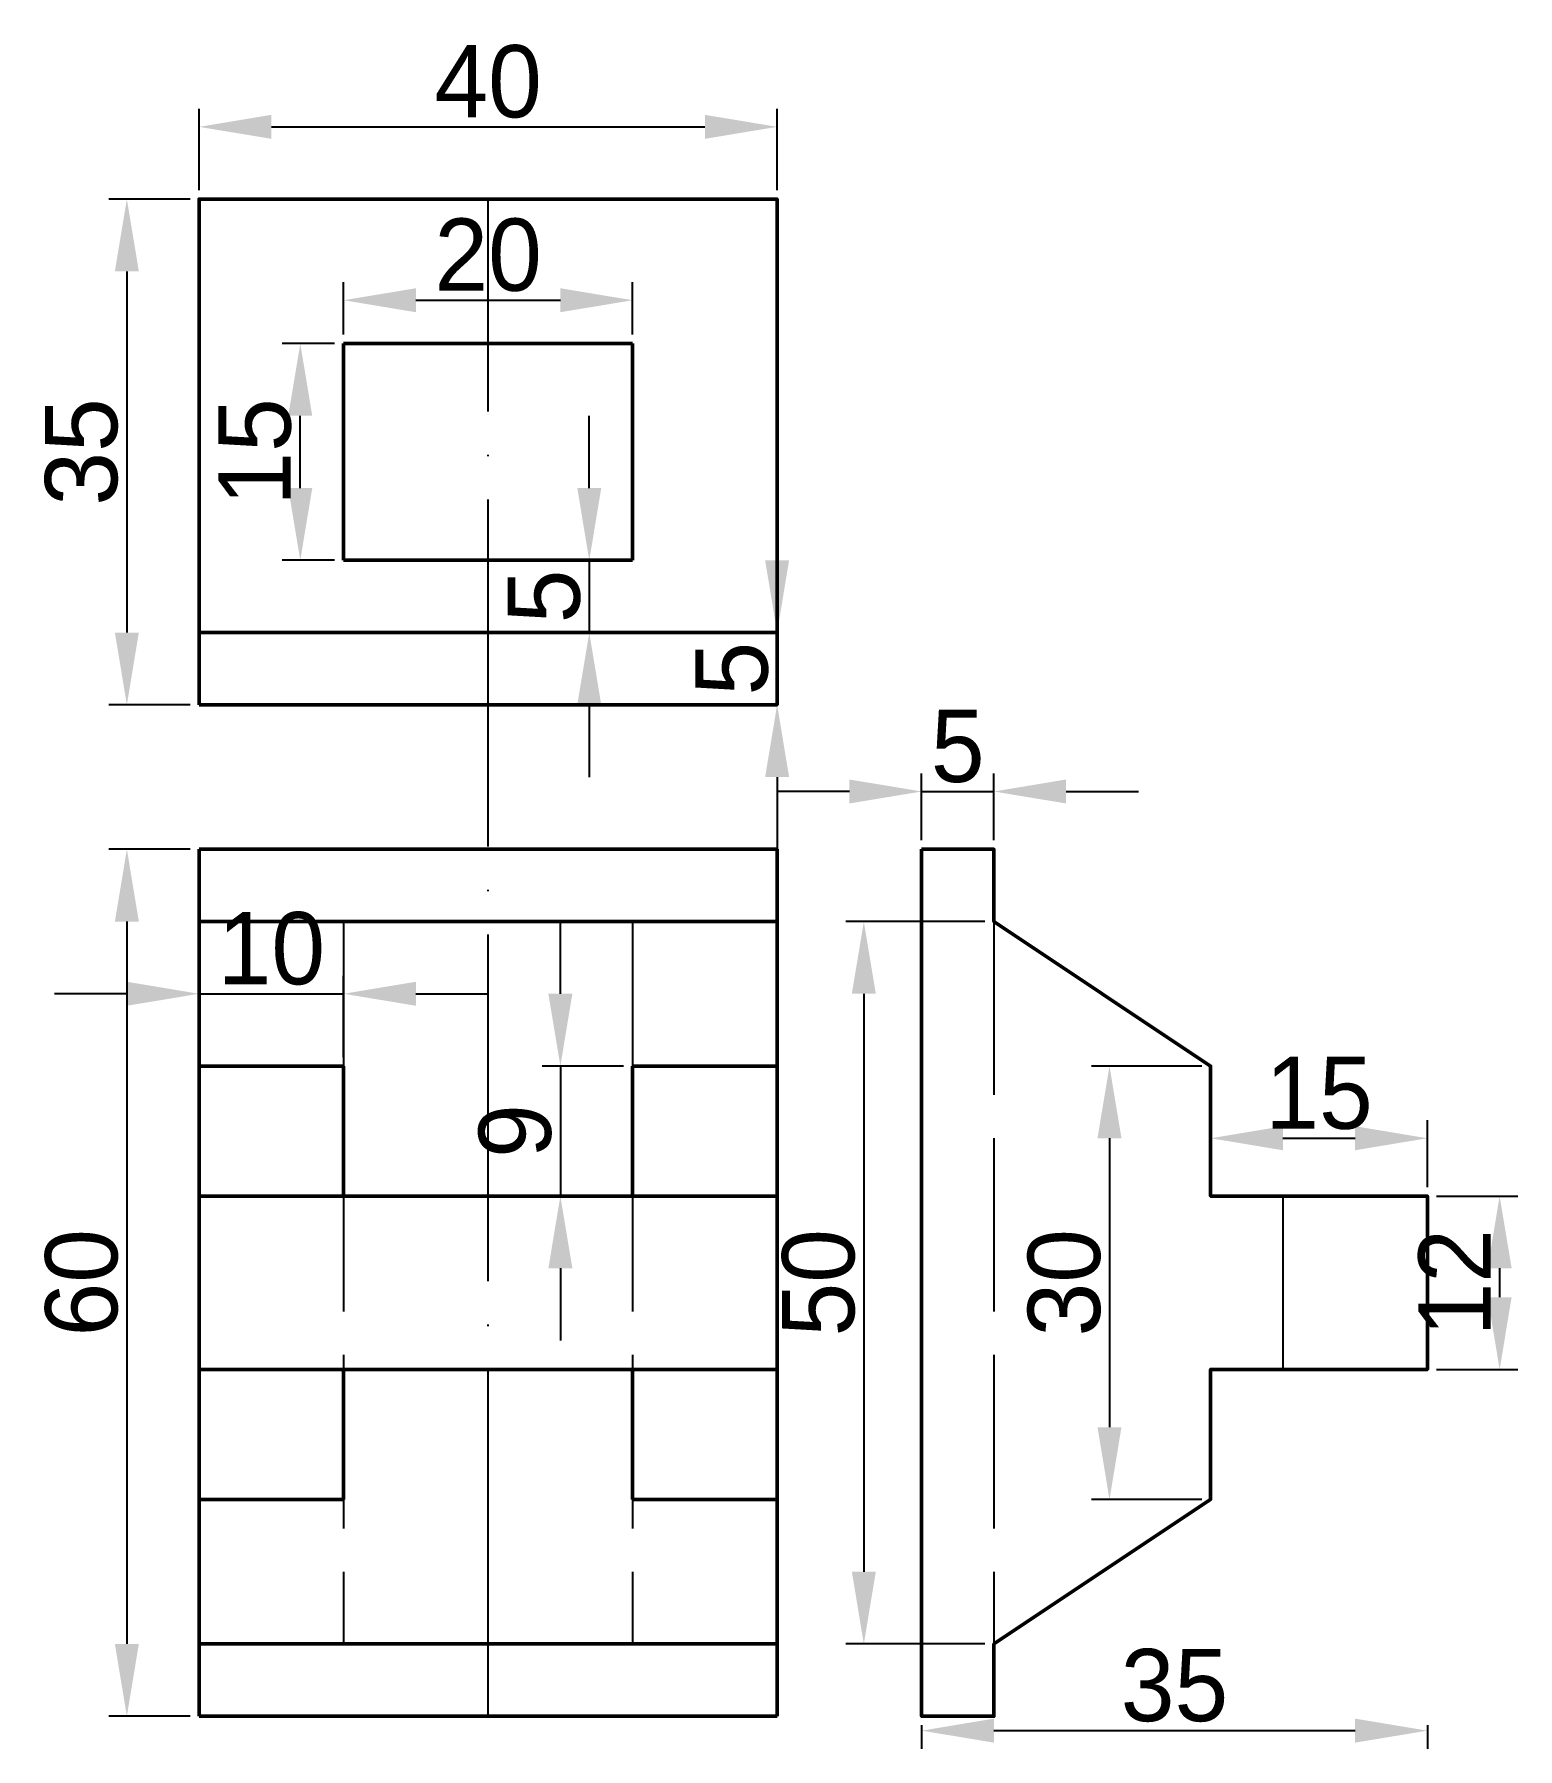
# Model space of a CAD drawing. Header units: millimetres. Extents: x -11 to 91, y -72 to 46.
import ezdxf

# ---------------------------------------------------------------- set-up
doc = ezdxf.new("R2010")
doc.units = ezdxf.units.MM
doc.linetypes.add('ACAD_ISO02W100', pattern=[15, 12, -3])
doc.linetypes.add('ACAD_ISO04W100', pattern=[30, 24, -3, 0, -3])
for name, color, linetype, lineweight in [('Основная сплошная', 7, 'Continuous', 50), ('Размерные линии', 3, 'Continuous', 25), ('Штриховая линия', 5, 'ACAD_ISO02W100', 25), ('Штрихпунктирная линия', 6, 'ACAD_ISO04W100', 25)]:
    doc.layers.add(name, color=color, linetype=linetype, lineweight=lineweight)
doc.dimstyles.new('Copy of ISO-25', dxfattribs={"dimtxt": 5, "dimasz": 5, "dimexe": 1.25, "dimexo": 0.625, "dimtad": 1, "dimtoh": 1, "dimtxsty": 'Standard', "dimcen": 2.5, "dimadec": 0, "dimazin": 0, "dimtfac": 1, "dimtmove": 0, "dimatfit": 3, "dimfxl": 1, "dimarcsym": 0})

# ---------------------------------------------------------------- blocks, each defined once
blk = doc.blocks.new('*D1')
at = {"layer": 'Defpoints', "color": 0, "transparency": 16777216}
for p in [(40, 40), (0, 35), (40, 35)]:
    blk.add_point(p, dxfattribs=at)
at = {"layer": 'Размерные линии', "color": 0, "lineweight": -2, "transparency": 16777216}
for p, q in [((0, 35.62), (0, 41.25)), ((40, 35.62), (40, 41.25)), ((5, 40), (35, 40))]:
    blk.add_line(p, q, dxfattribs=at)
at = {"layer": 'Размерные линии', "color": 0, "transparency": 16777216}
for points in [[(5, 40.83), (5, 39.17), (0, 40)], [(35, 40.83), (35, 39.17), (40, 40)]]:
    blk.add_solid(points, dxfattribs=at)
at = {"layer": 'Размерные линии', "color": 0, "transparency": 16777216, "insert": (20, 43.12), "char_height": 5, "attachment_point": 5}
blk.add_mtext('40', dxfattribs=at)
blk = doc.blocks.new('*D2')
at = {"layer": 'Defpoints', "color": 0, "transparency": 16777216}
for p in [(0, 35), (-5, 0), (0, 0)]:
    blk.add_point(p, dxfattribs=at)
at = {"layer": 'Размерные линии', "color": 0, "lineweight": -2, "transparency": 16777216}
for p, q in [((-0.62, 35), (-6.25, 35)), ((-5, 30), (-5, 5)), ((-0.62, 0), (-6.25, 0))]:
    blk.add_line(p, q, dxfattribs=at)
at = {"layer": 'Размерные линии', "color": 0, "transparency": 16777216}
for points in [[(-5.83, 30), (-4.17, 30), (-5, 35)], [(-5.83, 5), (-4.17, 5), (-5, 0)]]:
    blk.add_solid(points, dxfattribs=at)
at = {"layer": 'Размерные линии', "color": 0, "transparency": 16777216, "insert": (-8.13, 17.5), "char_height": 5, "attachment_point": 5, "rotation": 90}
blk.add_mtext('35', dxfattribs=at)
blk = doc.blocks.new('*D3')
at = {"layer": 'Defpoints', "color": 0, "transparency": 16777216}
for p in [(30, 28), (10, 25), (30, 25)]:
    blk.add_point(p, dxfattribs=at)
at = {"layer": 'Размерные линии', "color": 0, "lineweight": -2, "transparency": 16777216}
for p, q in [((10, 25.62), (10, 29.25)), ((30, 25.62), (30, 29.25)), ((15, 28), (25, 28))]:
    blk.add_line(p, q, dxfattribs=at)
at = {"layer": 'Размерные линии', "color": 0, "transparency": 16777216}
for points in [[(15, 28.83), (15, 27.17), (10, 28)], [(25, 28.83), (25, 27.17), (30, 28)]]:
    blk.add_solid(points, dxfattribs=at)
at = {"layer": 'Размерные линии', "color": 0, "transparency": 16777216, "insert": (20, 31.12), "char_height": 5, "attachment_point": 5}
blk.add_mtext('20', dxfattribs=at)
blk = doc.blocks.new('*D4')
at = {"layer": 'Defpoints', "color": 0, "transparency": 16777216}
for p in [(7, 25), (10, 25), (10, 10)]:
    blk.add_point(p, dxfattribs=at)
at = {"layer": 'Размерные линии', "color": 0, "lineweight": -2, "transparency": 16777216}
for p, q in [((9.38, 25), (5.75, 25)), ((7, 15), (7, 20)), ((9.38, 10), (5.75, 10))]:
    blk.add_line(p, q, dxfattribs=at)
at = {"layer": 'Размерные линии', "color": 0, "transparency": 16777216}
for points in [[(6.17, 20), (7.83, 20), (7, 25)], [(6.17, 15), (7.83, 15), (7, 10)]]:
    blk.add_solid(points, dxfattribs=at)
at = {"layer": 'Размерные линии', "color": 0, "transparency": 16777216, "insert": (3.87, 17.5), "char_height": 5, "attachment_point": 5, "rotation": 90}
blk.add_mtext('15', dxfattribs=at)
blk = doc.blocks.new('*D5')
at = {"layer": 'Defpoints', "color": 0, "transparency": 16777216}
for p in [(0, -10), (-5, -70), (0, -70)]:
    blk.add_point(p, dxfattribs=at)
at = {"layer": 'Размерные линии', "color": 0, "lineweight": -2, "transparency": 16777216}
for p, q in [((-0.62, -10), (-6.25, -10)), ((-5, -15), (-5, -65)), ((-0.62, -70), (-6.25, -70))]:
    blk.add_line(p, q, dxfattribs=at)
at = {"layer": 'Размерные линии', "color": 0, "transparency": 16777216}
for points in [[(-5.83, -15), (-4.17, -15), (-5, -10)], [(-5.83, -65), (-4.17, -65), (-5, -70)]]:
    blk.add_solid(points, dxfattribs=at)
at = {"layer": 'Размерные линии', "color": 0, "transparency": 16777216, "insert": (-8.12, -40), "char_height": 5, "attachment_point": 5, "rotation": 90}
blk.add_mtext('60', dxfattribs=at)
blk = doc.blocks.new('*D6')
at = {"layer": 'Defpoints', "color": 0, "transparency": 16777216}
for p in [(10, -20), (0, -25), (10, -25)]:
    blk.add_point(p, dxfattribs=at)
at = {"layer": 'Размерные линии', "color": 0, "lineweight": -2, "transparency": 16777216}
for p, q in [((0, -24.38), (0, -18.75)), ((10, -24.38), (10, -18.75)), ((-5, -20), (-10, -20)), ((0, -20), (10, -20)), ((15, -20), (20, -20))]:
    blk.add_line(p, q, dxfattribs=at)
at = {"layer": 'Размерные линии', "color": 0, "transparency": 16777216}
for points in [[(-5, -19.17), (-5, -20.83), (0, -20)], [(15, -19.17), (15, -20.83), (10, -20)]]:
    blk.add_solid(points, dxfattribs=at)
at = {"layer": 'Размерные линии', "color": 0, "transparency": 16777216, "insert": (5, -16.88), "char_height": 5, "attachment_point": 5}
blk.add_mtext('10', dxfattribs=at)
blk = doc.blocks.new('*D7')
at = {"layer": 'Defpoints', "color": 0, "transparency": 16777216}
for p in [(30, -25), (25, -34), (30, -34)]:
    blk.add_point(p, dxfattribs=at)
at = {"layer": 'Размерные линии', "color": 0, "lineweight": -2, "transparency": 16777216}
for p, q in [((25, -20), (25, -15)), ((29.37, -25), (23.75, -25)), ((25, -25), (25, -34)), ((29.37, -34), (23.75, -34)), ((25, -39), (25, -44))]:
    blk.add_line(p, q, dxfattribs=at)
at = {"layer": 'Размерные линии', "color": 0, "transparency": 16777216}
for points in [[(24.17, -20), (25.83, -20), (25, -25)], [(24.17, -39), (25.83, -39), (25, -34)]]:
    blk.add_solid(points, dxfattribs=at)
at = {"layer": 'Размерные линии', "color": 0, "transparency": 16777216, "insert": (21.88, -29.5), "char_height": 5, "attachment_point": 5, "rotation": 90}
blk.add_mtext('9', dxfattribs=at)
blk = doc.blocks.new('*D8')
at = {"layer": 'Defpoints', "color": 0, "transparency": 16777216}
for p in [(85, -34), (85, -46), (90, -46)]:
    blk.add_point(p, dxfattribs=at)
at = {"layer": 'Размерные линии', "color": 0, "lineweight": -2, "transparency": 16777216}
for p, q in [((85.62, -34), (91.25, -34)), ((90, -39), (90, -41)), ((85.62, -46), (91.25, -46))]:
    blk.add_line(p, q, dxfattribs=at)
at = {"layer": 'Размерные линии', "color": 0, "transparency": 16777216}
for points in [[(89.17, -39), (90.83, -39), (90, -34)], [(89.17, -41), (90.83, -41), (90, -46)]]:
    blk.add_solid(points, dxfattribs=at)
at = {"layer": 'Размерные линии', "color": 0, "transparency": 16777216, "insert": (86.88, -40), "char_height": 5, "attachment_point": 5, "rotation": 90}
blk.add_mtext('12', dxfattribs=at)
blk = doc.blocks.new('*D9')
at = {"layer": 'Defpoints', "color": 0, "transparency": 16777216}
for p in [(55, -6), (50, -10), (55, -10)]:
    blk.add_point(p, dxfattribs=at)
at = {"layer": 'Размерные линии', "color": 0, "lineweight": -2, "transparency": 16777216}
for p, q in [((50, -9.38), (50, -4.75)), ((55, -9.38), (55, -4.75)), ((45, -6), (40, -6)), ((50, -6), (55, -6)), ((60, -6), (65, -6))]:
    blk.add_line(p, q, dxfattribs=at)
at = {"layer": 'Размерные линии', "color": 0, "transparency": 16777216}
for points in [[(45, -5.17), (45, -6.83), (50, -6)], [(60, -5.17), (60, -6.83), (55, -6)]]:
    blk.add_solid(points, dxfattribs=at)
at = {"layer": 'Размерные линии', "color": 0, "transparency": 16777216, "insert": (52.5, -2.88), "char_height": 5, "attachment_point": 5}
blk.add_mtext('5', dxfattribs=at)
blk = doc.blocks.new('*D10')
at = {"layer": 'Defpoints', "color": 0, "transparency": 16777216}
for p in [(85, -30), (70, -34), (85, -34)]:
    blk.add_point(p, dxfattribs=at)
at = {"layer": 'Размерные линии', "color": 0, "lineweight": -2, "transparency": 16777216}
for p, q in [((70, -33.38), (70, -28.75)), ((85, -33.38), (85, -28.75)), ((75, -30), (80, -30))]:
    blk.add_line(p, q, dxfattribs=at)
at = {"layer": 'Размерные линии', "color": 0, "transparency": 16777216}
for points in [[(75, -29.17), (75, -30.83), (70, -30)], [(80, -29.17), (80, -30.83), (85, -30)]]:
    blk.add_solid(points, dxfattribs=at)
at = {"layer": 'Размерные линии', "color": 0, "transparency": 16777216, "insert": (77.5, -26.88), "char_height": 5, "attachment_point": 5}
blk.add_mtext('15', dxfattribs=at)
blk = doc.blocks.new('*D11')
at = {"layer": 'Defpoints', "color": 0, "transparency": 16777216}
for p in [(70, -25), (63, -55), (70, -55)]:
    blk.add_point(p, dxfattribs=at)
at = {"layer": 'Размерные линии', "color": 0, "lineweight": -2, "transparency": 16777216}
for p, q in [((69.38, -25), (61.75, -25)), ((63, -30), (63, -50)), ((69.38, -55), (61.75, -55))]:
    blk.add_line(p, q, dxfattribs=at)
at = {"layer": 'Размерные линии', "color": 0, "transparency": 16777216}
for points in [[(62.17, -30), (63.83, -30), (63, -25)], [(62.17, -50), (63.83, -50), (63, -55)]]:
    blk.add_solid(points, dxfattribs=at)
at = {"layer": 'Размерные линии', "color": 0, "transparency": 16777216, "insert": (59.88, -40), "char_height": 5, "attachment_point": 5, "rotation": 90}
blk.add_mtext('30', dxfattribs=at)
blk = doc.blocks.new('*D12')
at = {"layer": 'Defpoints', "color": 0, "transparency": 16777216}
for p in [(55, -15), (46, -65), (55, -65)]:
    blk.add_point(p, dxfattribs=at)
at = {"layer": 'Размерные линии', "color": 0, "lineweight": -2, "transparency": 16777216}
for p, q in [((54.38, -15), (44.75, -15)), ((46, -20), (46, -60)), ((54.38, -65), (44.75, -65))]:
    blk.add_line(p, q, dxfattribs=at)
at = {"layer": 'Размерные линии', "color": 0, "transparency": 16777216}
for points in [[(45.17, -20), (46.83, -20), (46, -15)], [(45.17, -60), (46.83, -60), (46, -65)]]:
    blk.add_solid(points, dxfattribs=at)
at = {"layer": 'Размерные линии', "color": 0, "transparency": 16777216, "insert": (42.88, -40), "char_height": 5, "attachment_point": 5, "rotation": 90}
blk.add_mtext('50', dxfattribs=at)
blk = doc.blocks.new('*D13')
at = {"layer": 'Defpoints', "color": 0, "transparency": 16777216}
for p in [(50, -70), (85, -70), (85, -71)]:
    blk.add_point(p, dxfattribs=at)
at = {"layer": 'Размерные линии', "color": 0, "lineweight": -2, "transparency": 16777216}
for p, q in [((50, -70.62), (50, -72.25)), ((55, -71), (80, -71)), ((85, -70.62), (85, -72.25))]:
    blk.add_line(p, q, dxfattribs=at)
at = {"layer": 'Размерные линии', "color": 0, "transparency": 16777216}
for points in [[(55, -70.17), (55, -71.83), (50, -71)], [(80, -70.17), (80, -71.83), (85, -71)]]:
    blk.add_solid(points, dxfattribs=at)
at = {"layer": 'Размерные линии', "color": 0, "transparency": 16777216, "insert": (67.5, -67.88), "char_height": 5, "attachment_point": 5}
blk.add_mtext('35', dxfattribs=at)
blk = doc.blocks.new('*D14')
at = {"layer": 'Defpoints', "color": 0, "transparency": 16777216}
for p in [(40, 5), (40, 0), (40, 0)]:
    blk.add_point(p, dxfattribs=at)
at = {"layer": 'Размерные линии', "color": 0, "lineweight": -2, "transparency": 16777216}
for p, q in [((40, 10), (40, 15)), ((39.38, 5), (38.75, 5)), ((40, 5), (40, 0)), ((39.38, 0), (38.75, 0)), ((40, -5), (40, -10))]:
    blk.add_line(p, q, dxfattribs=at)
at = {"layer": 'Размерные линии', "color": 0, "transparency": 16777216}
for points in [[(39.17, 10), (40.83, 10), (40, 5)], [(39.17, -5), (40.83, -5), (40, 0)]]:
    blk.add_solid(points, dxfattribs=at)
at = {"layer": 'Размерные линии', "color": 0, "transparency": 16777216, "insert": (36.88, 2.5), "char_height": 5, "attachment_point": 5, "rotation": 90}
blk.add_mtext('5', dxfattribs=at)
blk = doc.blocks.new('*D15')
at = {"layer": 'Defpoints', "color": 0, "transparency": 16777216}
for p in [(30, 10), (27, 5), (30, 5)]:
    blk.add_point(p, dxfattribs=at)
at = {"layer": 'Размерные линии', "color": 0, "lineweight": -2, "transparency": 16777216}
for p, q in [((27, 15), (27, 20)), ((29.38, 10), (25.75, 10)), ((27, 10), (27, 5)), ((29.38, 5), (25.75, 5)), ((27, 0), (27, -5))]:
    blk.add_line(p, q, dxfattribs=at)
at = {"layer": 'Размерные линии', "color": 0, "transparency": 16777216}
for points in [[(26.17, 15), (27.83, 15), (27, 10)], [(26.17, 0), (27.83, 0), (27, 5)]]:
    blk.add_solid(points, dxfattribs=at)
at = {"layer": 'Размерные линии', "color": 0, "transparency": 16777216, "insert": (23.88, 7.5), "char_height": 5, "attachment_point": 5, "rotation": 90}
blk.add_mtext('5', dxfattribs=at)

msp = doc.modelspace()

# ---------------------------------------------------------------- linework, layer by layer
at = {"layer": 'Основная сплошная'}
for p, q in [((10, 25), (30, 25)), ((10, 10), (10, 25)), ((30, 25), (30, 10)), ((30, 10), (10, 10)), ((0, 0), (0, 5)), ((0, -10), (40, -10)), ((0, -70), (0, -10)), ((40, -10), (40, -70)), ((0, -15), (40, -15)), ((0, -25), (10, -25)), ((10, -34), (10, -25)), ((30, -34), (30, -25)), ((30, -25), (40, -25)), ((0, -34), (10, -34)), ((10, -34), (30, -34)), ((30, -34), (40, -34)), ((10, -46), (0, -46)), ((10, -46), (10, -55)), ((10, -55), (10, -46)), ((10, -46), (30, -46)), ((30, -55), (30, -46)), ((30, -46), (40, -46)), ((30, -55), (30, -46)), ((30, -46), (40, -46)), ((10, -55), (0, -55)), ((30, -55), (40, -55)), ((30, -55), (40, -55)), ((0, -65), (40, -65)), ((40, -70), (0, -70))]:
    msp.add_line(p, q, dxfattribs=at)
msp.add_lwpolyline([(40, 5), (0, 5), (0, 35), (40, 35), (40, 5), (40, 0), (0, 0)], dxfattribs=at)
msp.add_lwpolyline([(50, -10), (55, -10), (55, -15), (70, -25), (70, -34), (85, -34), (85, -46), (70, -46), (70, -55), (55, -65), (55, -70), (50, -70)], close=True, dxfattribs=at)
at = {"layer": 'Штриховая линия'}
for p, q in [((10, -15), (10, -65)), ((30, -15), (30, -65)), ((55, -15), (55, -65)), ((75, -34), (75, -46))]:
    msp.add_line(p, q, dxfattribs=at)
at = {"layer": 'Штрихпунктирная линия'}
msp.add_line((20, -70), (20, 35), dxfattribs=at)

# ---------------------------------------------------------------- dimensions: what is measured, and where the dimension line sits
at = {"layer": 'Размерные линии'}
for base, p1, p2, picture, middle in [((40, 40), (0, 35), (40, 35), '*D1', (20, 43.125)), ((30, 28), (10, 25), (30, 25), '*D3', (20, 31.125)), ((55, -6), (50, -10), (55, -10), '*D9', (52.5, -2.875)), ((10, -20), (0, -25), (10, -25), '*D6', (5, -16.875)), ((85, -30), (70, -34), (85, -34), '*D10', (77.5, -26.875)), ((85, -71), (50, -70), (85, -70), '*D13', (67.5, -67.875))]:
    dim = msp.add_linear_dim(base=base, p1=p1, p2=p2, dimstyle='Copy of ISO-25', dxfattribs=at)
    dim.commit()
    dim.dimension.update_dxf_attribs({"geometry": picture, "text_midpoint": middle})
for base, p1, p2, picture, middle in [((-5, 0), (0, 35), (0, 0), '*D2', (-8.125, 17.5)), ((7, 25), (10, 10), (10, 25), '*D4', (3.875, 17.5)), ((-5, -70), (0, -10), (0, -70), '*D5', (-8.125, -40)), ((25, -34), (30, -25), (30, -34), '*D7', (21.875, -29.5)), ((46, -65), (55, -15), (55, -65), '*D12', (42.875, -40)), ((63, -55), (70, -25), (70, -55), '*D11', (59.875, -40)), ((90, -46), (85, -34), (85, -46), '*D8', (86.875, -40))]:
    dim = msp.add_linear_dim(base=base, p1=p1, p2=p2, angle=90, dimstyle='Copy of ISO-25', dxfattribs=at)
    dim.commit()
    dim.dimension.update_dxf_attribs({"geometry": picture, "text_midpoint": middle})
for base, p1, p2, picture, middle in [((27, 5), (30, 10), (30, 5), '*D15', (27, 7.5)), ((40, 0), (40, 5), (40, 0), '*D14', (40, 2.5))]:
    dim = msp.add_linear_dim(base=base, p1=p1, p2=p2, angle=90, dimstyle='Copy of ISO-25', dxfattribs=at)
    dim.commit()
    dim.dimension.update_dxf_attribs({"geometry": picture, "text_midpoint": middle, "dimtype": 160})

doc.saveas('drawing.dxf')
